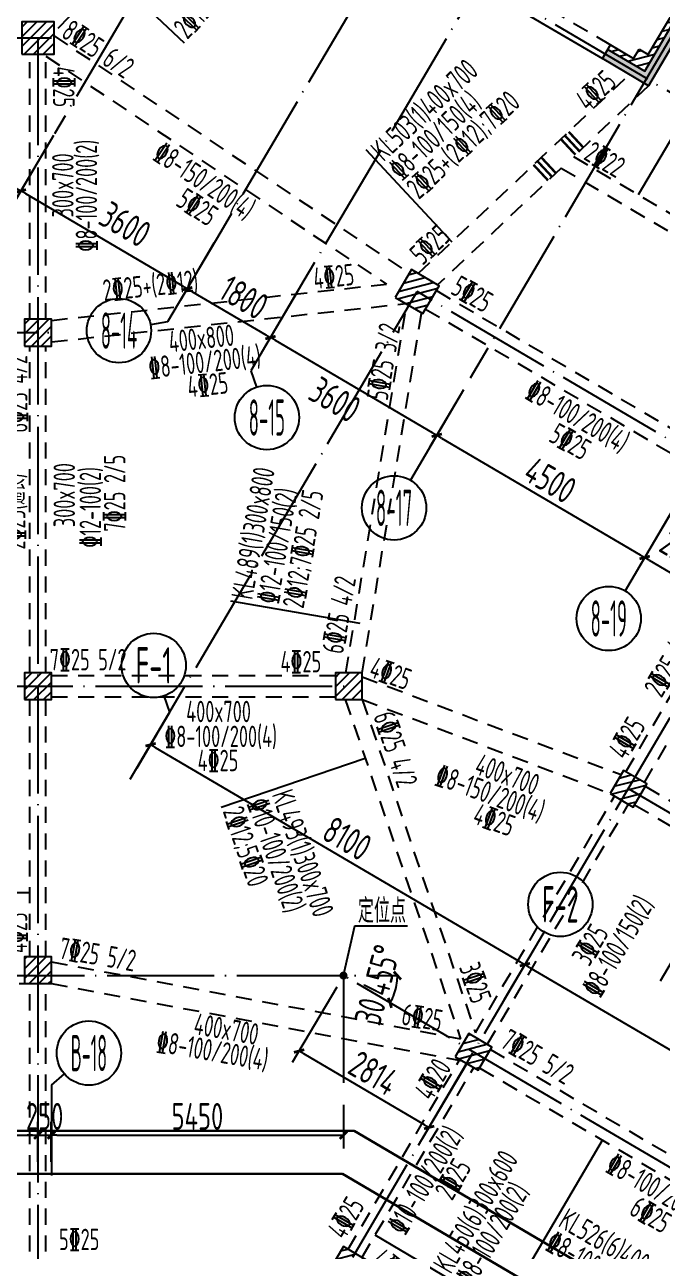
# Model space of a CAD drawing. Header units: millimetres. Extents: x 64473 to 386235, y 427387 to 703525.
# Drawn here: x 300696 to 312596, y 583845 to 606745 of the extents above; entities that cross this region are included whole.
import ezdxf
from ezdxf.enums import TextEntityAlignment as Align

# ---------------------------------------------------------------- set-up
doc = ezdxf.new("R2010")
doc.units = ezdxf.units.MM
doc.header["$LTSCALE"] = 100
doc.header["$PDMODE"] = 35
doc.header["$PDSIZE"] = 200
doc.linetypes.add('3', pattern=[5, 3, -2])
doc.linetypes.add('DOTE', pattern=[2.42, 2, -0.2, 0.02, -0.2])
for name, color, linetype in [('B-TEXT', 7, 'Continuous'), ('COLU', 7, 'Continuous'), ('colu-1层', 6, 'Continuous'), ('h后浇带', 51, 'Continuous'), ('h填实-1层', 254, 'Continuous'), ('h斜线-1层', 7, 'Continuous'), ('h斜线-柱', 7, 'Continuous'), ('L-AXIS', 3, 'Continuous'), ('L-dote', 253, 'DOTE'), ('L-箍筋', 1, 'Continuous'), ('wall-主楼', 2, 'Continuous'), ('垂直标注', 31, 'Continuous'), ('垂直钢筋', 27, 'Continuous'), ('梁', 4, 'Continuous'), ('梁虚线', 4, '3'), ('水平标注', 2, 'Continuous'), ('水平钢筋', 30, 'Continuous')]:
    doc.layers.add(name, color=color, linetype=linetype)
doc.styles.add('_TCH_AXIS', font='tssdeng.shx', dxfattribs={"width": 0.7, "bigfont": 'tssdchn.shx'})
doc.styles.add('COMPLEX', font='tssdeng.shx', dxfattribs={"width": 0.7, "bigfont": 'tssdchn.shx'})
doc.styles.get("Standard").update_dxf_attribs({"font": 'tssdeng.shx', "width": 0.7, "bigfont": 'tssdchn.shx'})
doc.styles.add('TSSD_Dimension', font='Tssdeng.shx', dxfattribs={"width": 0.7, "bigfont": 'tssdchn.shx'})
doc.dimstyles.new('TSSD_100_100', dxfattribs={"dimtxt": 300, "dimasz": 100, "dimexe": 100, "dimexo": 250, "dimgap": 100, "dimtad": 1, "dimdec": 0, "dimzin": 0, "dimdsep": 46, "dimtxsty": 'TSSD_Dimension', "dimblk": 'ARCHTICK', "dimcen": 0, "dimdle": 100, "dimclrt": 7, "dimadec": 0, "dimazin": 0, "dimtfac": 1, "dimtdec": 0, "dimtix": 1, "dimtmove": 2, "dimatfit": 3, "dimldrblk": 'ARCHTICK', "dimfxl": 1, "dimtolj": 1, "dimtzin": 0, "dimarcsym": 0})
doc.dimstyles.new('TSSD_100_100$0', dxfattribs={"dimtxt": 300, "dimasz": 100, "dimexe": 250, "dimexo": 250, "dimgap": 100, "dimtad": 1, "dimdec": 0, "dimzin": 0, "dimdsep": 46, "dimtxsty": 'TSSD_Dimension', "dimblk": '_tsdbk', "dimblk1": '_tsdbk', "dimblk2": '_tsdbk', "dimsah": 1, "dimcen": 0, "dimclrt": 7, "dimadec": 0, "dimazin": 0, "dimtfac": 1, "dimtdec": 0, "dimtix": 1, "dimtmove": 2, "dimatfit": 3, "dimldrblk": '_tsdbk', "dimfxl": 1, "dimtolj": 1, "dimtzin": 0, "dimarcsym": 0})
pattern_1 = [(45, (-467527.32, -323147.44), (-89.802561, 89.802561), [])]
pattern_2 = [(14.545372, (-467527.32, -323147.44), (-31.895617, 122.929531), [])]

# ---------------------------------------------------------------- blocks, each defined once
blk = doc.blocks.new('_tsdbk')
blk.add_line((-1, 0), (0, 0))
at = {"const_width": 0.5}
blk.add_lwpolyline([(-0.7, -0.7), (0.7, 0.7)], dxfattribs=at)
blk = doc.blocks.new('*D536')
at = {"layer": 'Defpoints', "color": 0}
for p in [(306646, 586832), (306646, 586016), (301196, 585265)]:
    blk.add_point(p, dxfattribs=at)
at = {"layer": 'L-AXIS', "color": 0, "lineweight": -2}
for p, q in [((306646, 586582), (306646, 585766)), ((301196, 585515), (301196, 586266)), ((301296, 586016), (306546, 586016))]:
    blk.add_line(p, q, dxfattribs=at)
at = {"layer": 'L-AXIS', "color": 0, "lineweight": -2, "xscale": 100, "yscale": 100, "zscale": 100, "rotation": 180}
blk.add_blockref('_tsdbk', (301196, 586016), dxfattribs=at)
at = {"layer": 'L-AXIS', "color": 0, "lineweight": -2, "xscale": 100, "yscale": 100, "zscale": 100}
blk.add_blockref('_tsdbk', (306646, 586016), dxfattribs=at)
at = {"layer": 'L-AXIS', "color": 7, "insert": (303921, 586366), "char_height": 500, "attachment_point": 5, "style": 'TSSD_Dimension'}
blk.add_mtext('\\A1;5450', dxfattribs=at)
blk = doc.blocks.new('*D537')
at = {"layer": 'Defpoints', "color": 0}
for p in [(302668, 592658), (310030, 589198), (309651, 588553)]:
    blk.add_point(p, dxfattribs=at)
at = {"layer": 'L-AXIS', "color": 0, "lineweight": -2}
for p, q in [((302795, 592874), (303174, 593519)), ((303134, 593252), (309944, 589248)), ((309777, 588768), (310157, 589413))]:
    blk.add_line(p, q, dxfattribs=at)
at = {"layer": 'L-AXIS', "color": 0, "lineweight": -2, "xscale": 100, "yscale": 100, "zscale": 100}
for p, rotation in [((303048, 593303), 149.5453717276141), ((310030, 589198), 329.5453717276141)]:
    blk.add_blockref('_tsdbk', p, dxfattribs=dict(at, rotation=rotation))
at = {"layer": 'L-AXIS', "color": 7, "insert": (306716, 591552), "char_height": 500, "attachment_point": 5, "rotation": 329.5454, "style": 'TSSD_Dimension'}
blk.add_mtext('\\A1;8100', dxfattribs=at)
blk = doc.blocks.new('_AXISO')
blk.add_circle((0, 0), 0.5)
at = {"layer": 'B-TEXT', "style": 'COMPLEX', "width": 1.450893}
blk.add_attdef('A', text='', height=0.56, dxfattribs=at).set_placement((0.249375, -0.28), (0.749375, -0.28), align=Align.FIT)
blk = doc.blocks.new('*D539')
at = {"layer": 'Defpoints', "color": 0}
for p in [(301253, 604703), (304356, 602878), (303731, 601815)]:
    blk.add_point(p, dxfattribs=at)
at = {"layer": 'L-AXIS', "color": 0, "lineweight": -2}
for p, q in [((301126, 604488), (300501, 603424)), ((300714, 603589), (303645, 601865)), ((304230, 602663), (303604, 601599))]:
    blk.add_line(p, q, dxfattribs=at)
at = {"layer": 'L-AXIS', "color": 0, "lineweight": -2, "xscale": 100, "yscale": 100, "zscale": 100}
for p, rotation in [((300628, 603639), 149.5453717275947), ((303731, 601815), 329.5453717275947)]:
    blk.add_blockref('_tsdbk', p, dxfattribs=dict(at, rotation=rotation))
at = {"layer": 'L-AXIS', "color": 7, "insert": (302574, 603016), "char_height": 500, "attachment_point": 5, "rotation": 329.5454, "style": 'TSSD_Dimension'}
blk.add_mtext('\\A1;3600', dxfattribs=at)
blk = doc.blocks.new('*D544')
at = {"layer": 'Defpoints', "color": 0}
for p in [(297374, 606984), (301253, 604703), (300628, 603639)]:
    blk.add_point(p, dxfattribs=at)
at = {"layer": 'L-AXIS', "color": 0, "lineweight": -2}
for p, q in [((297247, 606768), (296622, 605705)), ((296835, 605870), (300542, 603690)), ((301126, 604488), (300501, 603424))]:
    blk.add_line(p, q, dxfattribs=at)
at = {"layer": 'L-AXIS', "color": 0, "lineweight": -2, "xscale": 100, "yscale": 100, "zscale": 100}
for p, rotation in [((296749, 605920), 149.5453717275947), ((300628, 603639), 329.5453717275947)]:
    blk.add_blockref('_tsdbk', p, dxfattribs=dict(at, rotation=rotation))
at = {"layer": 'L-AXIS', "color": 7, "insert": (298866, 605082), "char_height": 500, "attachment_point": 5, "rotation": 329.5454, "style": 'TSSD_Dimension'}
blk.add_mtext('\\A1;4500', dxfattribs=at)
blk = doc.blocks.new('*D548')
at = {"layer": 'Defpoints', "color": 0}
for p in [(300946, 586016), (295596, 585265), (300946, 585265)]:
    blk.add_point(p, dxfattribs=at)
at = {"layer": 'L-AXIS', "color": 0, "lineweight": -2}
for p, q in [((295596, 585515), (295596, 586266)), ((300946, 585515), (300946, 586266)), ((295696, 586016), (300846, 586016))]:
    blk.add_line(p, q, dxfattribs=at)
at = {"layer": 'L-AXIS', "color": 0, "lineweight": -2, "xscale": 100, "yscale": 100, "zscale": 100, "rotation": 180}
blk.add_blockref('_tsdbk', (295596, 586016), dxfattribs=at)
at = {"layer": 'L-AXIS', "color": 0, "lineweight": -2, "xscale": 100, "yscale": 100, "zscale": 100}
blk.add_blockref('_tsdbk', (300946, 586016), dxfattribs=at)
at = {"layer": 'L-AXIS', "color": 7, "insert": (298271, 586366), "char_height": 500, "attachment_point": 5, "style": 'TSSD_Dimension'}
blk.add_mtext('\\A1;5350', dxfattribs=at)
blk = doc.blocks.new('*D551')
at = {"layer": 'Defpoints', "color": 0}
for p in [(301196, 586016), (300946, 585265), (301196, 585265)]:
    blk.add_point(p, dxfattribs=at)
at = {"layer": 'L-AXIS', "color": 0, "lineweight": -2}
for p, q in [((300946, 585515), (300946, 586266)), ((301196, 585515), (301196, 586266)), ((300846, 586016), (300746, 586016)), ((300946, 586016), (301196, 586016)), ((301296, 586016), (301396, 586016))]:
    blk.add_line(p, q, dxfattribs=at)
at = {"layer": 'L-AXIS', "color": 0, "lineweight": -2, "xscale": 100, "yscale": 100, "zscale": 100}
blk.add_blockref('_tsdbk', (300946, 586016), dxfattribs=at)
at = {"layer": 'L-AXIS', "color": 0, "lineweight": -2, "xscale": 100, "yscale": 100, "zscale": 100, "rotation": 180}
blk.add_blockref('_tsdbk', (301196, 586016), dxfattribs=at)
at = {"layer": 'L-AXIS', "color": 7, "insert": (301071, 586366), "char_height": 500, "attachment_point": 5, "style": 'TSSD_Dimension'}
blk.add_mtext('\\A1;250', dxfattribs=at)
blk = doc.blocks.new('*D571')
at = {"layer": 'Defpoints', "color": 0}
for p in [(309651, 588553), (317013, 585092), (316633, 584447)]:
    blk.add_point(p, dxfattribs=at)
at = {"layer": 'L-AXIS', "color": 0, "lineweight": -2}
for p, q in [((309777, 588768), (310157, 589413)), ((310116, 589147), (316926, 585143)), ((316760, 584663), (317139, 585308))]:
    blk.add_line(p, q, dxfattribs=at)
at = {"layer": 'L-AXIS', "color": 0, "lineweight": -2, "xscale": 100, "yscale": 100, "zscale": 100}
for p, rotation in [((310030, 589198), 149.5453717276141), ((317013, 585092), 329.5453717276141)]:
    blk.add_blockref('_tsdbk', p, dxfattribs=dict(at, rotation=rotation))
at = {"layer": 'L-AXIS', "color": 7, "insert": (313699, 587447), "char_height": 500, "attachment_point": 5, "rotation": 329.5454, "style": 'TSSD_Dimension'}
blk.add_mtext('\\A1;8100', dxfattribs=at)
blk = doc.blocks.new('*D572')
at = {"layer": 'Defpoints', "color": 0}
for p in [(306646, 588995), (306646, 588995), (308425, 588995), (307589, 588646), (309072, 587568)]:
    blk.add_point(p, dxfattribs=at)
at = {"layer": 'L-AXIS', "color": 0, "lineweight": -2}
blk.add_arc((306646, 588995), 1006, 335.2449, 354.3005, dxfattribs=at)
at = {"layer": 'L-AXIS', "color": 0, "lineweight": -2, "xscale": 100, "yscale": 100, "zscale": 100}
for p, rotation in [((307652, 588995), 87.15025044490493), ((307513, 588485), 242.3951212875871)]:
    blk.add_blockref('_tsdbk', p, dxfattribs=dict(at, rotation=rotation))
at = {"layer": 'L-AXIS', "color": 7, "insert": (307279, 588822), "char_height": 500, "attachment_point": 5, "rotation": 74.7727, "style": 'TSSD_Dimension'}
blk.add_mtext('\\A1;30.455°', dxfattribs=at)
blk = doc.blocks.new('*D573')
at = {"layer": 'Defpoints', "color": 0}
for p in [(306646, 588995), (305818, 587586), (309072, 587568)]:
    blk.add_point(p, dxfattribs=at)
at = {"layer": 'L-AXIS', "color": 0, "lineweight": -2}
for p, q in [((306520, 588779), (305691, 587370)), ((308157, 586210), (305904, 587535)), ((308945, 587353), (308117, 585944))]:
    blk.add_line(p, q, dxfattribs=at)
at = {"layer": 'L-AXIS', "color": 0, "lineweight": -2, "xscale": 100, "yscale": 100, "zscale": 100}
for p, rotation in [((305818, 587586), 149.5453717324805), ((308244, 586159), 329.5453717324805)]:
    blk.add_blockref('_tsdbk', p, dxfattribs=dict(at, rotation=rotation))
at = {"layer": 'L-AXIS', "color": 7, "insert": (307208, 587174), "char_height": 500, "attachment_point": 5, "rotation": 329.5454, "style": 'TSSD_Dimension'}
blk.add_mtext('\\A1;2814', dxfattribs=at)
blk = doc.blocks.new('*D574')
at = {"layer": 'Defpoints', "color": 0}
for p in [(309011, 600141), (312891, 597860), (312265, 596797)]:
    blk.add_point(p, dxfattribs=at)
at = {"layer": 'L-AXIS', "color": 0, "lineweight": -2}
for p, q in [((308885, 599926), (308259, 598862)), ((308472, 599027), (312179, 596848)), ((312764, 597645), (312138, 596581))]:
    blk.add_line(p, q, dxfattribs=at)
at = {"layer": 'L-AXIS', "color": 0, "lineweight": -2, "xscale": 100, "yscale": 100, "zscale": 100}
for p, rotation in [((308386, 599078), 149.5453717275947), ((312265, 596797), 329.5453717275947)]:
    blk.add_blockref('_tsdbk', p, dxfattribs=dict(at, rotation=rotation))
at = {"layer": 'L-AXIS', "color": 7, "insert": (310503, 598239), "char_height": 500, "attachment_point": 5, "rotation": 329.5454, "style": 'TSSD_Dimension'}
blk.add_mtext('\\A1;4500', dxfattribs=at)
blk = doc.blocks.new('*D575')
at = {"layer": 'Defpoints', "color": 0}
for p in [(305908, 601966), (309011, 600141), (308386, 599078)]:
    blk.add_point(p, dxfattribs=at)
at = {"layer": 'L-AXIS', "color": 0, "lineweight": -2}
for p, q in [((305781, 601751), (305156, 600687)), ((305369, 600852), (308300, 599128)), ((308885, 599926), (308259, 598862))]:
    blk.add_line(p, q, dxfattribs=at)
at = {"layer": 'L-AXIS', "color": 0, "lineweight": -2, "xscale": 100, "yscale": 100, "zscale": 100}
for p, rotation in [((305283, 600902), 149.5453717275947), ((308386, 599078), 329.5453717275947)]:
    blk.add_blockref('_tsdbk', p, dxfattribs=dict(at, rotation=rotation))
at = {"layer": 'L-AXIS', "color": 7, "insert": (306487, 599745), "char_height": 500, "attachment_point": 5, "rotation": 329.5454, "style": 'TSSD_Dimension'}
blk.add_mtext('\\A1;3600', dxfattribs=at)
blk = doc.blocks.new('*D576')
at = {"layer": 'Defpoints', "color": 0}
for p in [(304356, 602878), (305908, 601966), (305283, 600902)]:
    blk.add_point(p, dxfattribs=at)
at = {"layer": 'L-AXIS', "color": 0, "lineweight": -2}
for p, q in [((304230, 602663), (303604, 601599)), ((303817, 601764), (305197, 600953)), ((305781, 601751), (305156, 600687))]:
    blk.add_line(p, q, dxfattribs=at)
at = {"layer": 'L-AXIS', "color": 0, "lineweight": -2, "xscale": 100, "yscale": 100, "zscale": 100}
for p, rotation in [((303731, 601815), 149.5453717275947), ((305283, 600902), 329.5453717275947)]:
    blk.add_blockref('_tsdbk', p, dxfattribs=dict(at, rotation=rotation))
at = {"layer": 'L-AXIS', "color": 7, "insert": (304789, 601651), "char_height": 500, "attachment_point": 5, "rotation": 329.5454, "style": 'TSSD_Dimension'}
blk.add_mtext('\\A1;1800', dxfattribs=at)
blk = doc.blocks.new('*D577')
at = {"layer": 'Defpoints', "color": 0}
for p in [(312891, 597860), (314787, 596745), (314162, 595682)]:
    blk.add_point(p, dxfattribs=at)
at = {"layer": 'L-AXIS', "color": 0, "lineweight": -2}
for p, q in [((312764, 597645), (312138, 596581)), ((312351, 596746), (314075, 595733)), ((314660, 596530), (314035, 595466))]:
    blk.add_line(p, q, dxfattribs=at)
at = {"layer": 'L-AXIS', "color": 0, "lineweight": -2, "xscale": 100, "yscale": 100, "zscale": 100}
for p, rotation in [((312265, 596797), 149.5453717275947), ((314162, 595682), 329.5453717275947)]:
    blk.add_blockref('_tsdbk', p, dxfattribs=dict(at, rotation=rotation))
at = {"layer": 'L-AXIS', "color": 7, "insert": (313023, 596912), "char_height": 500, "attachment_point": 5, "rotation": 329.5454, "style": 'TSSD_Dimension'}
blk.add_mtext('\\A1;2200', dxfattribs=at)
blk = doc.blocks.new('后浇带现场')
at = {"color": 6, "lineweight": 30}
for points in [[(806265, 663346), (787754, 674230), (759207, 674230), (759207, 625070)], [(805860, 662656), (787536, 673430), (760007, 673430), (760007, 625070)]]:
    blk.add_lwpolyline(points, dxfattribs=at)
at = {"layer": 'h后浇带', "color": 1}
for p, q in [((662168, 674230), (787754, 674230)), ((662200, 673430), (787536, 673430))]:
    blk.add_line(p, q, dxfattribs=at)

msp = doc.modelspace()

# ---------------------------------------------------------------- hatches: boundary and pattern name
at = {"layer": 'h填实-1层'}
msp.add_hatch(color=256, dxfattribs=at).paths.add_polyline_path([(313249.6, 607153), (312337.2, 605601.4), (311475.2, 606108.2), (311576.6, 606280.6), (312266.2, 605875.2), (313178.5, 607426.8), (313868.2, 607021.3), (313766.8, 606848.9)])
at = {"layer": 'h斜线-1层'}
h = msp.add_hatch(dxfattribs=at)
h.set_pattern_fill('ANSI31', color=256, scale=40, angle=-30.45463, style=0)
h.set_pattern_definition([(14.545372, (-85926.15, 179405.06), (-31.895617, 122.92953), [])])
h.paths.add_polyline_path([(313178.5, 607426.8), (313868.6, 607021.1), (313919.3, 607107.3), (313143.4, 607563.5), (312332.5, 606184.2), (312160.1, 606285.6), (312058.7, 606113.2), (311627.7, 606366.6), (311577, 606280.4), (312266.2, 605875.2)])
at = {"layer": 'h斜线-柱'}
h = msp.add_hatch(dxfattribs=at)
h.set_pattern_fill('ANSI31', color=256, scale=40, angle=-2e-12, style=0)
h.paths.add_polyline_path([(300646.5, 606194.7), (301246.5, 606194.7), (301246.5, 606794.7), (300646.5, 606794.7)])
h = msp.add_hatch(dxfattribs=at)
h.set_pattern_fill('ANSI31', color=256, scale=40, angle=-30.45463, style=0)
h.paths.add_polyline_path([(307609.2, 601653.1), (308126.4, 601349), (308430.5, 601866.2), (307913.3, 602170.3)])
h = msp.add_hatch(dxfattribs=at)
h.set_pattern_fill('ANSI31', color=256, scale=40, style=0)
h.set_pattern_definition(pattern_1)
h.paths.add_polyline_path([(300696.5, 600744.7), (301196.5, 600744.7), (301196.5, 601244.7), (300696.5, 601244.7)])
h = msp.add_hatch(dxfattribs=at)
h.set_pattern_fill('ANSI31', color=256, scale=40, style=0)
h.set_pattern_definition(pattern_1)
h.paths.add_polyline_path([(300696.5, 594144.7), (301196.5, 594144.7), (301196.5, 594644.7), (300696.5, 594644.7)])
h = msp.add_hatch(dxfattribs=at)
h.set_pattern_fill('ANSI31', color=256, scale=40, style=0)
h.set_pattern_definition(pattern_1)
h.paths.add_polyline_path([(306496.5, 594144.7), (306996.5, 594144.7), (306996.5, 594644.7), (306496.5, 594644.7)])
h = msp.add_hatch(dxfattribs=at)
h.set_pattern_fill('ANSI31', color=256, scale=40, angle=-30.45463, style=0)
h.set_pattern_definition(pattern_2)
h.paths.add_polyline_path([(311618.9, 592393.1), (312050, 592139.7), (312303.4, 592570.7), (311872.4, 592824.2)])
h = msp.add_hatch(dxfattribs=at)
h.set_pattern_fill('ANSI31', color=256, scale=40, style=0)
h.set_pattern_definition(pattern_1)
h.paths.add_polyline_path([(300696.5, 588844.7), (301196.5, 588844.7), (301196.5, 589344.7), (300696.5, 589344.7)])
h = msp.add_hatch(dxfattribs=at)
h.set_pattern_fill('ANSI31', color=256, scale=40, angle=-30.45463, style=0)
h.set_pattern_definition(pattern_2)
h.paths.add_polyline_path([(308729.9, 587479.6), (309160.9, 587226.1), (309414.3, 587657.2), (308983.3, 587910.6)])
h = msp.add_hatch(dxfattribs=at)
h.set_pattern_fill('ANSI31', color=256, scale=40, angle=-30.45463, style=0)
h.set_pattern_definition(pattern_2)
h.paths.add_polyline_path([(306393.4, 583505.9), (306824.4, 583252.5), (307077.9, 583683.5), (306646.9, 583936.9)])

# ---------------------------------------------------------------- linework, layer by layer
at = {"layer": 'COLU'}
for points in [[(300646.5, 606194.7), (301246.5, 606194.7), (301246.5, 606794.7), (300646.5, 606794.7)], [(307609.2, 601653.1), (308126.4, 601349), (308430.5, 601866.2), (307913.3, 602170.3)], [(300696.5, 600744.7), (301196.5, 600744.7), (301196.5, 601244.7), (300696.5, 601244.7)], [(300696.5, 594144.7), (301196.5, 594144.7), (301196.5, 594644.7), (300696.5, 594644.7)], [(306496.5, 594144.7), (306996.5, 594144.7), (306996.5, 594644.7), (306496.5, 594644.7)], [(311618.9, 592393.1), (312050, 592139.7), (312303.4, 592570.7), (311872.4, 592824.2)], [(300696.5, 588844.7), (301196.5, 588844.7), (301196.5, 589344.7), (300696.5, 589344.7)], [(308729.9, 587479.6), (309160.9, 587226.1), (309414.3, 587657.2), (308983.3, 587910.6)], [(306393.4, 583505.9), (306824.4, 583252.5), (307077.9, 583683.5), (306646.9, 583936.9)]]:
    msp.add_lwpolyline(points, close=True, dxfattribs=at)
at = {"layer": 'colu-1层'}
msp.add_lwpolyline([(313249.6, 607153), (312337.2, 605601.4), (311475.2, 606108.2), (311576.6, 606280.6), (312266.2, 605875.2), (313178.5, 607426.8), (313868.2, 607021.3), (313766.8, 606848.9)], close=True, dxfattribs=at)
at = {"layer": 'L-AXIS'}
for p, q in [((301234.1, 604670.7), (300243.5, 602985.9)), ((304356.4, 602878.4), (303365.8, 601193.6)), ((305908.1, 601966), (304917.5, 600281.2)), ((303365.8, 601193.6), (303048.9, 601136.8)), ((304917.5, 600281.2), (305022, 599976.7)), ((308884.7, 599925.8), (307894.1, 598241)), ((312890.5, 597860.5), (311899.9, 596175.7)), ((303405.2, 593911.4), (303300.7, 594215.9)), ((302668.3, 592658.1), (303405.2, 593911.4)), ((309650.8, 588552.5), (310387.7, 589805.9)), ((301196.5, 586948.1), (301440.9, 587157.6)), ((301196.5, 586948.1), (301196.5, 585264.6))]:
    msp.add_line(p, q, dxfattribs=at)
msp.add_lwpolyline([(306646.2, 588994.7), (306858.5, 589925.1), (307840.3, 589925.1)], dxfattribs=at)
at = {"layer": 'L-AXIS', "const_width": 75}
msp.add_lwpolyline([(306611.5, 589008.7, 1), (306681, 588980.7, 1)], format="xyb", close=True, dxfattribs=at)
at = {"layer": 'L-dote', "ltscale": 10}
for p, q in [((279300.4, 625142.4), (330874.7, 594817.8)), ((307585, 615471.9), (301253.1, 604703)), ((317928.2, 615306.6), (309011.4, 600141.3)), ((310688.3, 613647.3), (304356.4, 602878.4)), ((312240, 612734.9), (305908.1, 601966)), ((234846.5, 606494.7), (301196.5, 606494.7)), ((300946.5, 606494.7), (300946.5, 583594.7)), ((302668.3, 592658.1), (308019.8, 601759.7)), ((352108.5, 575836.5), (308019.8, 601759.7)), ((240846.5, 600994.7), (301196.5, 600994.7)), ((303141.9, 577482.6), (315002.3, 597654.1)), ((193117.8, 594394.7), (306846.5, 594394.7)), ((349067.3, 570664.3), (311961.2, 592481.9)), ((193334.6, 588994.7), (307651.9, 588994.7)), ((346178.3, 565750.7), (306646.2, 588994.7)), ((306646.2, 588994.7), (306646.2, 586832))]:
    msp.add_line(p, q, dxfattribs=at)
at = {"layer": 'L-箍筋', "const_width": 44.9}
for points in [[(310701.6, 604606.8), (310973.8, 604313.8)], [(310774.8, 604674.9), (311047.1, 604381.8)], [(310848.1, 604742.9), (311120.3, 604449.9)], [(310191.1, 604127.2), (310463.3, 603834.1)], [(310264.4, 604195.2), (310536.6, 603902.2)], [(310337.6, 604263.3), (310609.9, 603970.2)]]:
    msp.add_lwpolyline(points, dxfattribs=at)
at = {"layer": 'wall-主楼'}
msp.add_lwpolyline([(312160.1, 606285.6), (312332.5, 606184.2), (313143.4, 607563.5), (313919.3, 607107.3), (313767.2, 606848.7), (313250, 607152.8), (312337.7, 605601.2), (311475.6, 606108), (311627.7, 606366.6), (312058.7, 606113.2)], close=True, dxfattribs=at)
at = {"layer": '垂直标注'}
for p, q in [((303678.5, 606395.8), (302310.9, 607688.8)), ((304536.4, 595986), (306949.5, 595568.8)), ((304363.5, 592138.2), (307050.3, 593053.6)), ((298861.1, 590538.8), (300796.5, 590545.4)), ((309438.8, 582850.4), (307234.2, 584146.7))]:
    msp.add_line(p, q, dxfattribs=at)
at = {"layer": '梁'}
msp.add_line((309924, 607020.3), (311475.6, 606108), dxfattribs=at)
at = {"layer": '梁虚线'}
for p, q in [((304673.3, 610107.6), (301246.5, 606599)), ((310076, 607279), (311627.7, 606366.6)), ((301246.5, 606534.6), (307871.7, 602099.5)), ((300796.5, 601244.7), (300796.5, 606194.7)), ((301096.5, 601244.7), (301096.5, 606153.6)), ((301096.5, 606153.6), (307451.6, 601899.4)), ((308040.9, 602095.3), (311978.6, 605812.3)), ((312337.7, 605601.2), (310936.7, 604278.8)), ((310936.7, 604278.8), (315843, 601394)), ((310709.6, 604064.3), (308399.9, 601884.2)), ((310709.6, 604064.3), (315757.2, 601096.4)), ((301196.5, 601222.9), (307451.6, 601899.4)), ((308379.8, 601780), (314843.7, 597979.4)), ((301196.5, 600820.6), (307808.9, 601535.7)), ((306692.4, 594644.6), (307826.7, 601525.2)), ((306996.5, 594644.7), (308103.8, 601362.2)), ((308177.1, 601435.2), (314643.7, 597633)), ((300796.5, 594644.7), (300796.5, 600744.7)), ((301096.5, 594644.7), (301096.5, 600744.7)), ((311914.7, 592797.5), (314702.4, 597538.6)), ((312261.1, 592597.5), (315048.8, 597338.6)), ((301196.5, 594594.7), (306496.5, 594594.7)), ((306996.5, 594572.4), (311824.2, 592744.5)), ((300796.5, 589344.7), (300796.5, 594144.7)), ((301096.5, 589344.7), (301096.5, 594144.7)), ((301196.5, 594194.7), (306496.5, 594194.7)), ((306679.7, 594144.7), (308829.9, 587813.9)), ((306996.5, 594144.7), (309108.6, 587926.4)), ((306996.5, 594144.7), (311621.4, 592393.5)), ((312276.7, 592528.4), (318828.1, 588676.3)), ((309108.6, 587926.4), (311704.5, 592341.4)), ((309328.7, 587708.9), (311964.3, 592191.4)), ((312076.7, 592182), (318628.1, 588329.9)), ((301196.5, 589251.7), (308830.2, 587815.2)), ((293096.5, 588844.7), (300696.5, 588844.7)), ((300796.5, 583844.7), (300796.5, 588844.7)), ((301096.5, 583844.7), (301096.5, 588844.7)), ((301196.5, 588844.7), (308859, 587402.7)), ((309387.6, 587614.9), (315939, 583762.8)), ((306732.5, 583885.2), (308806.1, 587412)), ((306992.3, 583735.2), (309075.3, 587277.9)), ((309187.6, 587268.4), (315739, 583416.3))]:
    msp.add_line(p, q, dxfattribs=at)
at = {"layer": '水平标注'}
for p, q in [((313238.1, 605427.4), (312145, 603568.3)), ((307064.1, 604412.3), (308667.3, 602686.6)), ((312558.1, 588894.4), (313870.9, 591127)), ((310072.7, 583529.1), (311479.1, 585921.1))]:
    msp.add_line(p, q, dxfattribs=at)

# ---------------------------------------------------------------- block references
at = {"color": 3, "lineweight": 30}
msp.add_blockref('后浇带现场', (-480910.3, -88135.4), dxfattribs=at)
at = {"layer": 'L-AXIS'}
ref = msp.add_blockref('_AXISO', (302458.3, 601031.1), dxfattribs=dict(at, xscale=1200.000000000114, yscale=1200, zscale=1200, rotation=359.9996457873818))
ref.add_attrib('A', '8-14', dxfattribs={"color": 7, "height": 678.82, "rotation": 359.99965, "style": '_TCH_AXIS', "width": 0.272727}).set_placement((302118.9, 600691.7), (302797.7, 600691.7), align=Align.FIT)
ref = msp.add_blockref('_AXISO', (305216.8, 599409.2), dxfattribs=dict(at, xscale=1200.000000000114, yscale=1200, zscale=1200, rotation=359.9996457873818))
ref.add_attrib('A', '8-15', dxfattribs={"color": 7, "height": 678.82, "rotation": 359.99965, "style": '_TCH_AXIS', "width": 0.28}).set_placement((304877.3, 599069.8), (305556.2, 599069.8), align=Align.FIT)
ref = msp.add_blockref('_AXISO', (307589.9, 597723.8), dxfattribs=dict(at, xscale=1200.000000000114, yscale=1200, zscale=1200, rotation=359.9996457873818))
ref.add_attrib('A', '8-17', dxfattribs={"color": 7, "height": 678.82, "rotation": 359.99965, "style": '_TCH_AXIS', "width": 0.28}).set_placement((307250.5, 597384.4), (307929.3, 597384.4), align=Align.FIT)
ref = msp.add_blockref('_AXISO', (311595.8, 595658.5), dxfattribs=dict(at, xscale=1200.000000000114, yscale=1200, zscale=1200, rotation=359.9996457873818))
ref.add_attrib('A', '8-19', dxfattribs={"color": 7, "height": 678.82, "rotation": 359.99965, "style": '_TCH_AXIS', "width": 0.28}).set_placement((311256.4, 595319.1), (311935.2, 595319.1), align=Align.FIT)
ref = msp.add_blockref('_AXISO', (303105.9, 594783.4), dxfattribs=dict(at, xscale=1199.999999999997, yscale=1200, zscale=1200, rotation=359.999645787379))
ref.add_attrib('A', 'F-1', dxfattribs={"color": 7, "height": 678.82, "rotation": 359.99965, "style": '_TCH_AXIS', "width": 0.381818}).set_placement((302766.5, 594444), (303445.3, 594444), align=Align.FIT)
ref = msp.add_blockref('_AXISO', (310691.8, 590323.1), dxfattribs=dict(at, xscale=1199.999999999997, yscale=1200, zscale=1200, rotation=359.999645787379))
ref.add_attrib('A', 'F-2', dxfattribs={"color": 7, "height": 678.82, "rotation": 359.99965, "style": '_TCH_AXIS', "width": 0.35}).set_placement((310352.4, 589983.7), (311031.2, 589983.7), align=Align.FIT)
ref = msp.add_blockref('_AXISO', (301896.5, 587548.1), dxfattribs=dict(at, xscale=1199.999999999997, yscale=1200, zscale=1200, rotation=359.9996457873818))
ref.add_attrib('A', 'B-18', dxfattribs={"color": 7, "height": 678.82, "rotation": 359.99965, "style": '_TCH_AXIS', "width": 0.272727}).set_placement((301557.1, 587208.7), (302235.9, 587208.7), align=Align.FIT)

# ---------------------------------------------------------------- texts
at = {"layer": 'L-AXIS', "width": 0.7}
msp.add_text('定位点', height=450, dxfattribs=at).set_placement((307363.4, 589978.5), align=Align.CENTER)
at = {"layer": '垂直标注', "width": 0.65}
for s, height, rotation, p in [('2%%13212;4%%13320', 401, 46.60709, (303733.6, 606454.1)), ('KL489(1)300x800', 403, 80.19078, (304947.2, 595996.7)), ('%%13212-100/150(2)', 402, 80.19078, (305423.7, 595914.3)), ('2%%13212;7%%13325 2/5', 401, 80.19078, (305900.3, 595832)), ('KL493(1)300x700', 403, 288.81288, (305305, 592373.8)), ('%%13210-100/200(2)', 402, 288.81288, (304847.2, 592217.9)), ('2%%13212;5%%13320', 401, 288.81288, (304389.5, 592061.9)), ('KL450(6)300x600', 403, 59.54534, (308649.9, 583407.4)), ('%%1328-100/200(2)', 402, 59.54534, (309064.7, 583163.5))]:
    msp.add_text(s, height=height, rotation=rotation, dxfattribs=at).set_placement(p)
at = {"layer": '垂直钢筋', "color": 0, "width": 0.65}
for s, rotation, p in [('4%%13325', 270, (301229.2, 605961.8)), ('%%1328-100/200(2)', 90, (302050.7, 602509.3)), ('300x700', 90, (301610.7, 603144.4)), ('5%%13325 3/2', 80.19078, (307468.1, 599712.7)), ('6%%13325 4/2', 90, (300751.2, 599130.1)), ('7%%13325 2/5', 90, (302578.6, 597281.1)), ('300x700', 90, (301637.2, 597363.1)), ('2%%13325(通长)', 90, (300711.5, 596945.4)), ('6%%13325 4/2', 80.19078, (306637.5, 594981.5)), ('2%%13325+(2%%13212)', 59.54534, (312577.4, 594161.8)), ('4%%13325', 339.85653, (307100.8, 594576.6)), ('6%%13325 4/2', 288.81288, (307196.7, 593838.7)), ('4%%13325', 59.54534, (311914.1, 593002.1)), ('400x700', 339.85653, (309068.3, 592767.7)), ('%%1328-150/200(4)', 339.85653, (308320.6, 592573.3)), ('4%%13325', 339.85653, (309033.8, 591843)), ('%%1328-100/150(2)', 59.54531, (311417.5, 588559.1)), ('4%%13325', 90, (300745.5, 589414.1)), ('3%%13325', 59.54531, (311231.5, 589147)), ('3%%13325', 288.81288, (308796.9, 589150.1)), ('7%%13325 5/2', 329.54528, (309546.8, 587669.9)), ('4%%13320', 59.54531, (308294.3, 586637.4)), ('%%13210-100/200(2)', 59.54533, (307782.7, 584130.9)), ('2%%13325', 59.54533, (308672.5, 584776.2)), ('%%1328-100/200(4)', 329.54528, (311509.1, 585361.7)), ('4%%13325', 59.54533, (306670.4, 584047.6)), ('6%%13325', 329.54528, (311952.8, 584546.9))]:
    msp.add_text(s, height=400, rotation=rotation, dxfattribs=at).set_placement(p)
at = {"layer": '垂直钢筋', "color": 1, "width": 0.65}
msp.add_text('%%13212-100(2)', height=400, rotation=90, dxfattribs=at).set_placement((302122.9, 596981.9))
at = {"layer": '水平标注', "width": 0.65}
for s, height, rotation, p in [('KL503(1)400x700', 403, 42.89322, (307396.6, 604172.6)), ('%%1328-100/150(4)', 402, 42.89322, (307724.9, 603819.1)), ('2%%13325+(2%%13212);7%%13320', 401, 42.89322, (308053.3, 603465.7)), ('KL526(6)400x800', 403, 329.54534, (310632.4, 584322)), ('%%1328-100/150(4)', 402, 329.54534, (310387.3, 583905.1))]:
    msp.add_text(s, height=height, rotation=rotation, dxfattribs=at).set_placement(p)
at = {"layer": '水平钢筋', "color": 0, "width": 0.65}
for s, rotation, p in [('8%%13325 6/2', 326.20079, (301357.9, 606524.6)), ('4%%13325', 42.89328, (311211.1, 605111)), ('%%1328-150/200(4)', 326.20079, (303059.9, 604252.5)), ('2%%13322', 329.54543, (311107.3, 604239.1)), ('5%%13325', 326.20079, (303495.2, 603380.4)), ('5%%13325', 42.89328, (308120.4, 602235.6)), ('4%%13325', 6.17218, (306107.2, 601804.8)), ('2%%13325+(2%%13212)', 6.17218, (302179.6, 601581.5)), ('5%%13325', 329.54532, (308622.6, 601733.2)), ('400x800', 6.17218, (303409, 600623.4)), ('%%1328-100/200(4)', 6.17218, (303031.6, 600137.2)), ('4%%13325', 6.17218, (303758, 599783.3)), ('%%1328-100/200(4)', 329.54532, (310004.7, 599799.2)), ('5%%13325', 329.54532, (310450.8, 598979.5)), ('7%%13325 5/2', 350.04389, (301321.9, 589315.1)), ('6%%13325', 350.04389, (307710.1, 588081.2)), ('400x700', 350.04389, (303833.3, 587902.7)), ('%%1328-100/200(4)', 350.04389, (303131.8, 587579.1)), ('4%%13325', 321.87878, (307147.4, 583612.8))]:
    msp.add_text(s, height=400, rotation=rotation, dxfattribs=at).set_placement(p)
at = {"layer": '水平钢筋', "color": 1, "width": 0.65}
msp.add_text('7%%13325 5/2', height=400, dxfattribs=at).set_placement((301165.7, 594690.9))
at = {"layer": '水平钢筋', "color": 0, "width": 0.65}
for s, p in [('4%%13325', (305471.6, 594653.5)), ('400x700', (303711.3, 593722.8)), ('%%1328-100/200(4)', (303304.1, 593258.4)), ('4%%13325', (303925.2, 592809.1)), ('5%%13325', (301338.7, 583869.2))]:
    msp.add_text(s, height=400, dxfattribs=at).set_placement(p)

# ---------------------------------------------------------------- dimensions: what is measured, and where the dimension line sits
at = {"layer": 'L-AXIS'}
for base, p1, p2, picture, middle in [((300627.8, 603639.5), (297374, 606983.9), (301253.1, 604703), '*D544', (298865.6, 605081.6)), ((312265.2, 596796.9), (309011.4, 600141.3), (312890.5, 597860.5), '*D574', (310503, 598239.1)), ((310030.1, 589197.6), (302668.3, 592658.1), (309650.8, 588552.5), '*D537', (306716.2, 591552.1)), ((317012.5, 585092.1), (309650.8, 588552.5), (316633.2, 584447), '*D571', (313698.7, 587446.6))]:
    dim = msp.add_linear_dim(base=base, p1=p1, p2=p2, angle=329.54537, dimstyle='TSSD_100_100$0', override={"dimtxt": 500}, dxfattribs=at)
    dim.commit()
    dim.dimension.update_dxf_attribs({"geometry": picture, "text_midpoint": middle})
for base, p1, p2, picture, middle in [((303731.1, 601814.8), (301253.1, 604703), (304356.4, 602878.4), '*D539', (302574.1, 603015.7)), ((305282.7, 600902.5), (304356.4, 602878.4), (305908.1, 601966), '*D576', (304788.8, 601650.8)), ((308386, 599077.8), (305908.1, 601966), (309011.4, 600141.3), '*D575', (306486.6, 599744.6)), ((314161.7, 595681.8), (312890.5, 597860.5), (314787, 596745.4), '*D577', (313023.4, 596912.4))]:
    dim = msp.add_linear_dim(base=base, p1=p1, p2=p2, angle=329.54537, dimstyle='TSSD_100_100$0', override={"dimtxt": 500}, dxfattribs=at)
    dim.commit()
    dim.dimension.update_dxf_attribs({"geometry": picture, "text_midpoint": middle, "dimtype": 160})
dim = msp.add_angular_dim_2l(base=(307589.442, 588645.7461), line1=((306646.2334, 588994.7073), (308424.8469, 588994.7073)), line2=((306646.2334, 588994.7073), (309072.0788, 587568.3615)), dimstyle='TSSD_100_100', override={"dimtxt": 500, "dimexe": 250, "dimblk": '_tsdbk', "dimblk1": '_tsdbk', "dimblk2": '_tsdbk', "dimsah": 1, "dimdle": 0, "dimadec": 3, "dimldrblk": '_tsdbk'}, dxfattribs=at)
dim.commit()
dim.dimension.update_dxf_attribs({"geometry": '*D572', "text_midpoint": (307278.905, 588822.4903)})
dim = msp.add_aligned_dim(p1=(309072.1, 587568.4), p2=(306646.2, 588994.7), distance=1634.7, dimstyle='TSSD_100_100$0', override={"dimtxt": 500}, dxfattribs=at)
dim.commit()
dim.dimension.update_dxf_attribs({"geometry": '*D573', "text_midpoint": (307208, 587174.1)})
for base, p1, p2, picture, middle in [((306646.2, 586016.3), (301196.5, 585264.6), (306646.2, 586832), '*D536', (303921.4, 586366.3)), ((300946.5, 586016.3), (295596.5, 585264.6), (300946.5, 585264.6), '*D548', (298271.5, 586366.3)), ((301196.5, 586016.3), (300946.5, 585264.6), (301196.5, 585264.6), '*D551', (301071.5, 586366.3))]:
    dim = msp.add_linear_dim(base=base, p1=p1, p2=p2, dimstyle='TSSD_100_100$0', override={"dimtxt": 500}, dxfattribs=at)
    dim.commit()
    dim.dimension.update_dxf_attribs({"geometry": picture, "text_midpoint": middle})

doc.saveas('drawing.dxf')
